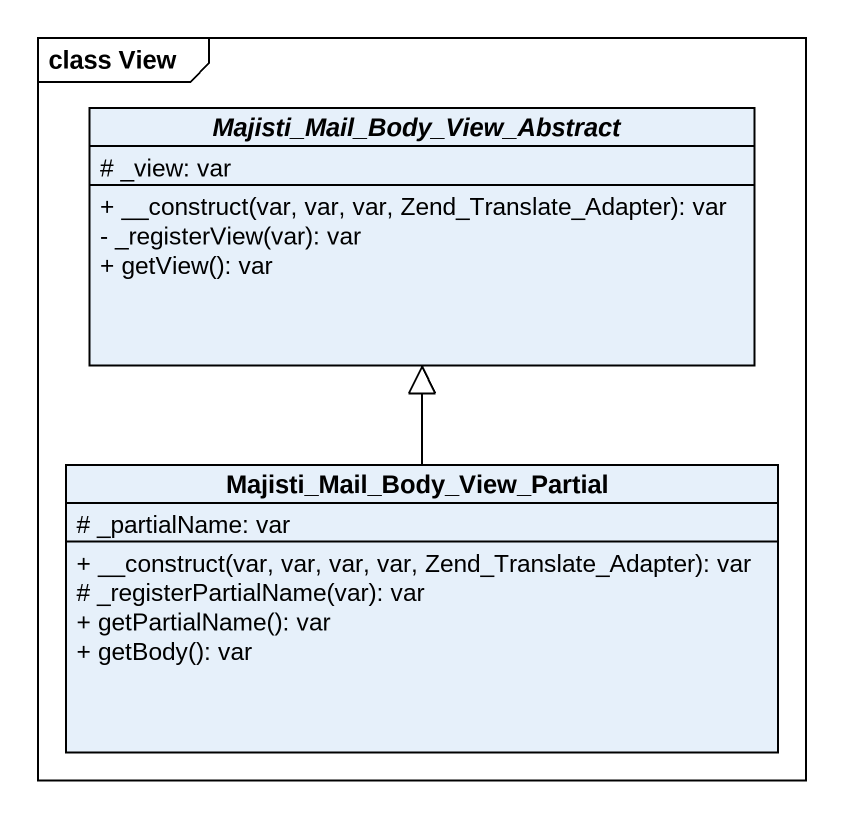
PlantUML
@startuml
mainframe class View
hide circle
hide empty members
skinparam classAttributeIconSize 0
abstract class "Majisti_Mail_Body_View_Abstract" as Majisti_Mail_Body_View {
  # _view: var
  + __construct(var, var, var, Zend_Translate_Adapter): var
  - _registerView(var): var
  + getView(): var
}
class "Majisti_Mail_Body_View_Partial" as Majisti_Mail_Body_View_2 {
  # _partialName: var
  + __construct(var, var, var, var, Zend_Translate_Adapter): var
  # _registerPartialName(var): var
  + getPartialName(): var
  + getBody(): var
}
Majisti_Mail_Body_View_2 -up-|> Majisti_Mail_Body_View
@enduml
